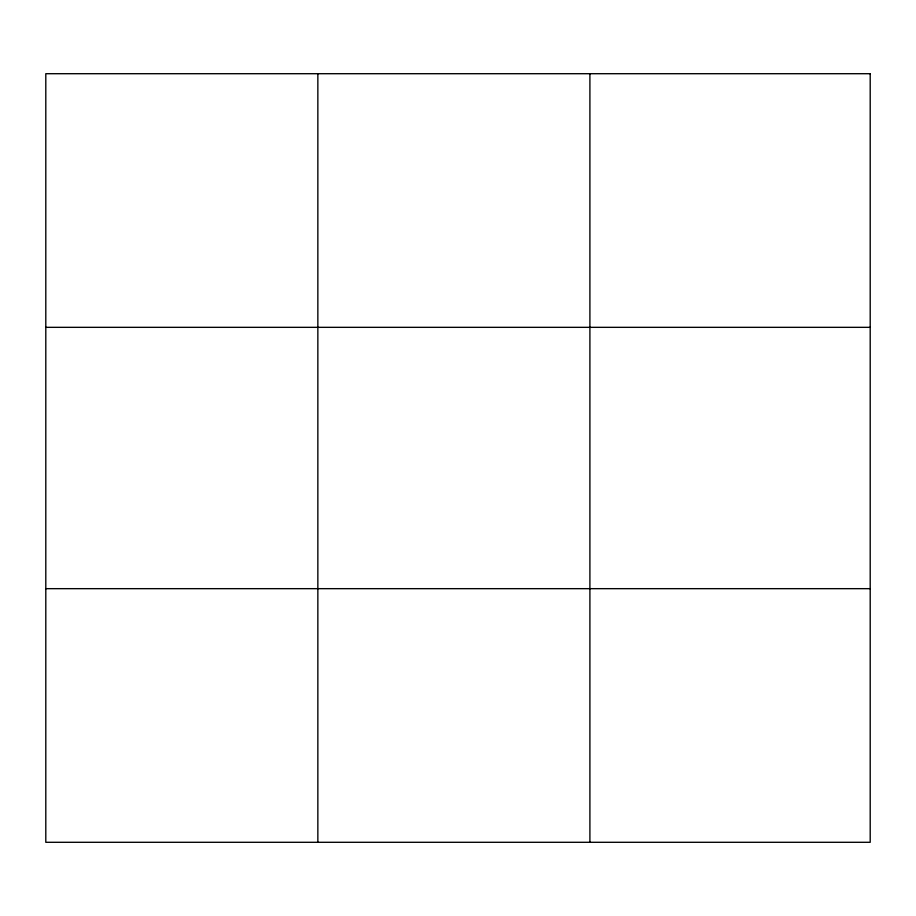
<?xml version="1.0" encoding="UTF-8"?>
<svg xmlns="http://www.w3.org/2000/svg" width="916" height="916" viewBox="0 0 916 916"><rect width="100%" height="100%" fill="white"/><g stroke="black" fill="none" stroke-linecap="round" stroke-linejoin="round"><path stroke-width="1.37" d="M317.852 842.296L317.852 73.704M589.904 842.296L589.904 73.704M45.8 327.333L870.2 327.333M45.8 588.667L870.2 588.667M870.2 73.704L870.2 842.296L45.8 842.296L45.8 73.704L870.2 73.704"/></g></svg>
